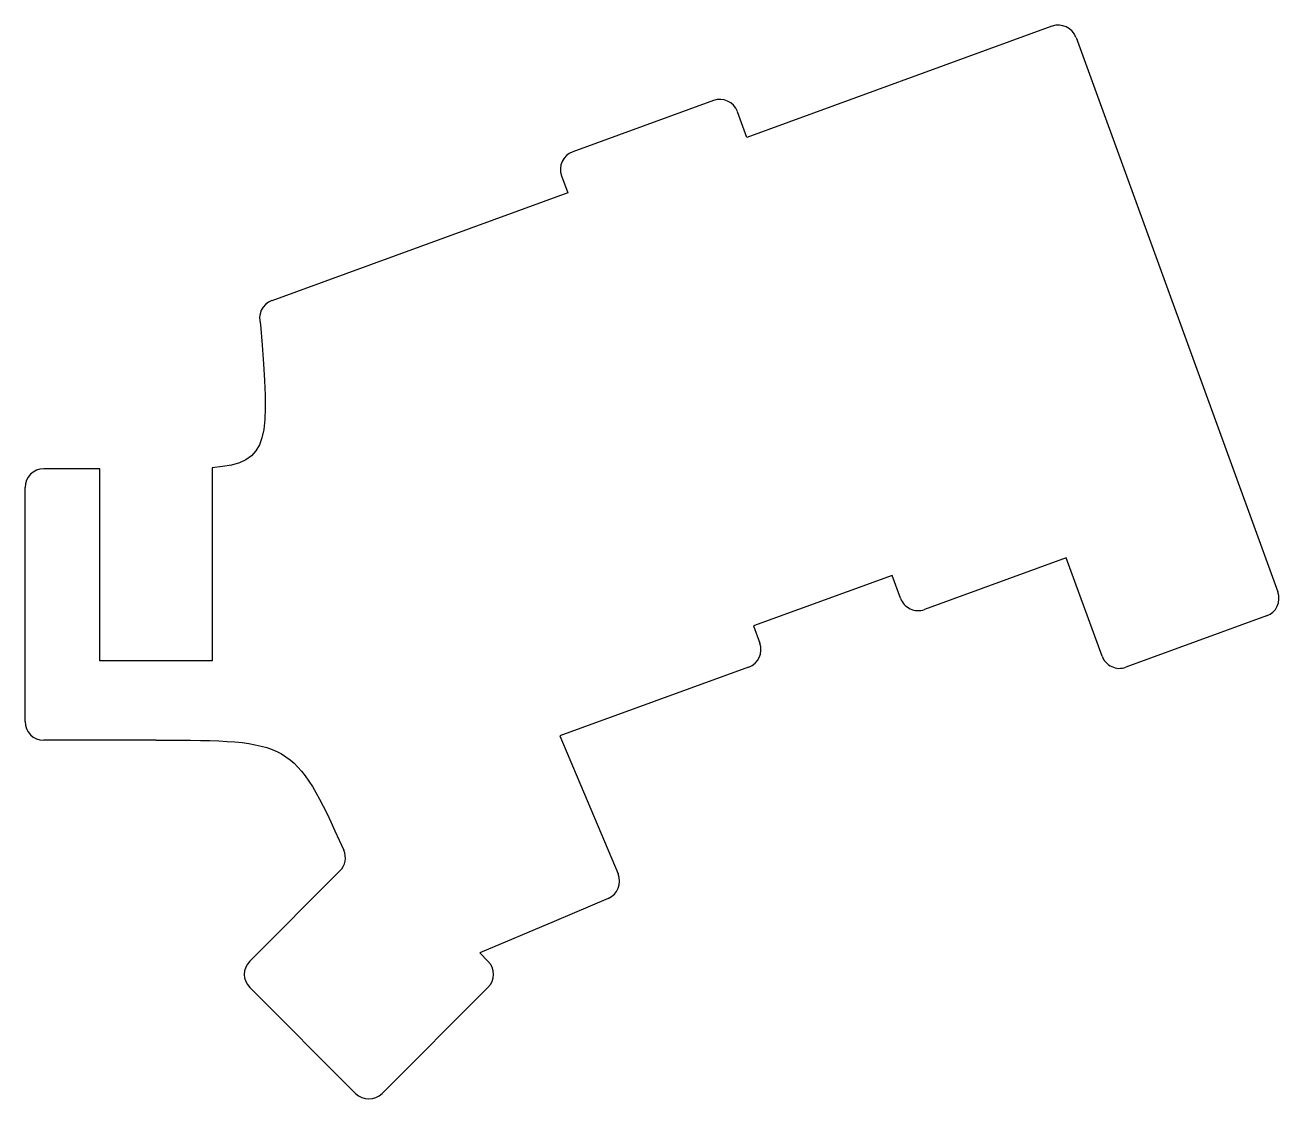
# Model space of a CAD drawing. Extents: x 46 to 180, y -54 to 61.
import ezdxf

# ---------------------------------------------------------------- set-up
doc = ezdxf.new("R2010")
doc.units = 0
doc.header["$MEASUREMENT"] = 0
doc.layers.add('MODELSKETCH_VISIBLE', color=7, linetype='CONTINUOUS')

msp = doc.modelspace()

# ---------------------------------------------------------------- linework, layer by layer
at = {"layer": 'MODELSKETCH_VISIBLE'}
for p, q in [((155.4, 61.05), (122.77, 49.17)), ((157.97, 59.86), (179.54, 0.59)), ((119.21, 53.12), (104.17, 47.64)), ((122.77, 49.17), (121.77, 51.92)), ((102.98, 45.08), (103.65, 43.24)), ((103.65, 43.24), (72.01, 31.72)), ((53.64, 13.75), (47.63, 13.75)), ((53.64, -6.75), (53.64, 13.75)), ((65.64, 13.87), (65.64, -6.75)), ((45.63, -13.25), (45.63, 11.75)), ((156.93, 4.24), (141.78, -1.28)), ((160.75, -6.25), (156.93, 4.24)), ((138.32, 2.36), (123.51, -3.03)), ((139.21, -0.08), (138.32, 2.36)), ((178.34, -1.97), (163.31, -7.45)), ((123.51, -3.03), (124.18, -4.87)), ((65.64, -6.75), (53.64, -6.75)), ((122.98, -7.44), (102.78, -14.79)), ((59.63, -15.25), (47.63, -15.25)), ((102.78, -14.79), (109.03, -29.53)), ((69.66, -38.85), (79.29, -29.22)), ((107.97, -32.15), (102.18, -34.61)), ((102.18, -34.61), (94.24, -37.98)), ((94.24, -37.98), (95.11, -38.85)), ((80.97, -53), (69.66, -41.68)), ((95.11, -41.68), (83.8, -53))]:
    msp.add_line(p, q, dxfattribs=at)
for centre, start, end in [((156.09, 59.17), 20, 110), ((119.89, 51.24), 20, 110), ((104.86, 45.76), 110, 200), ((72.69, 29.85), 110, 200), ((47.63, 11.75), 90, 180), ((177.66, -0.09), 290, 20), ((141.09, 0.6), 200, 290), ((122.3, -5.56), 290, 20), ((162.63, -5.57), 200, 290), ((47.63, -13.25), 180, 270), ((77.87, -27.81), 315, 24.2197), ((107.19, -30.31), 293, 23), ((71.07, -40.27), 135, 225), ((93.7, -40.27), 315, 45), ((82.38, -51.58), 225, 315)]:
    msp.add_arc(centre, 2, start, end, dxfattribs=at)
for points in [[(70.81, 29.16), (71.77, 16.81), (71.96, 14.36), (65.64, 13.87)], [(59.63, -15.25), (73.94, -15.25), (74.42, -15.25), (79.7, -26.99)]]:
    msp.add_open_spline(points, degree=3, dxfattribs=at)

doc.saveas('drawing.dxf')
